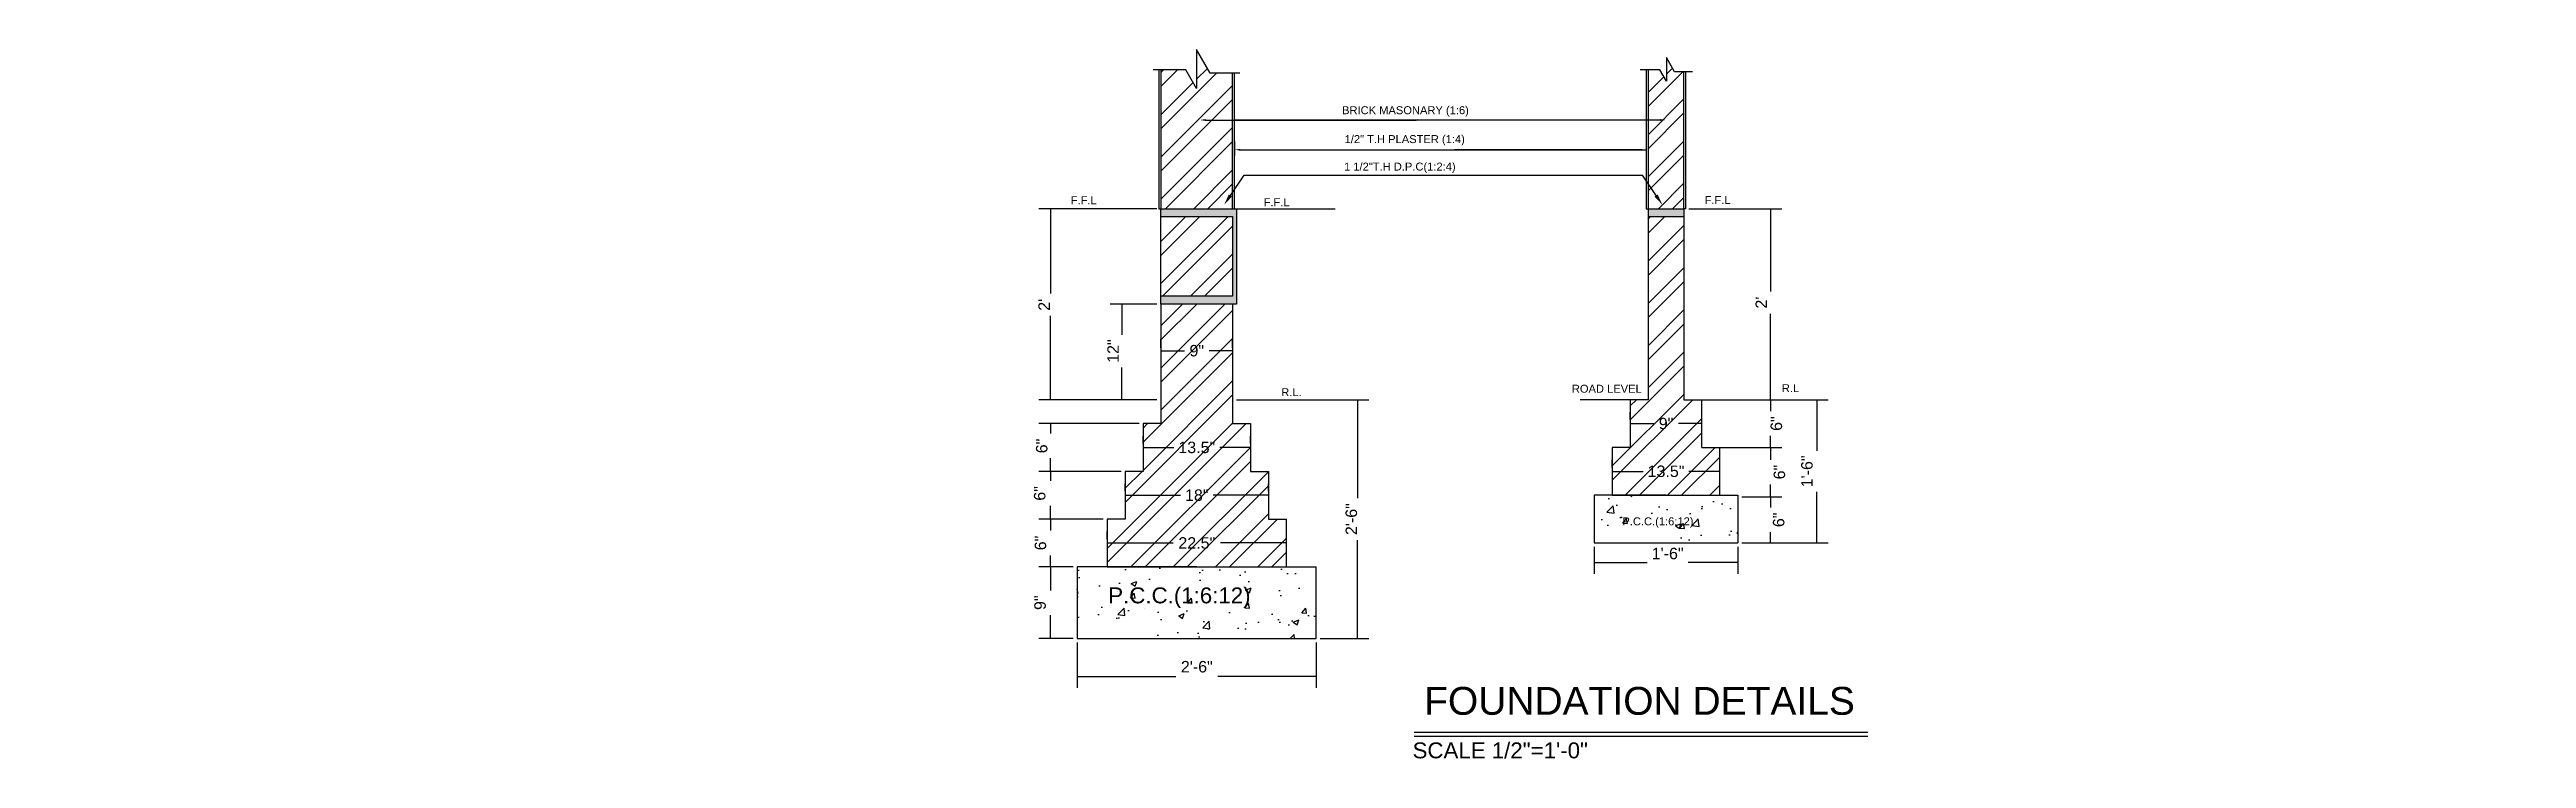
# Model space of a CAD drawing. Header units: inches. Extents: x -117 to 194, y 3 to 93.
import ezdxf

# ---------------------------------------------------------------- set-up
doc = ezdxf.new("R2010")
doc.units = ezdxf.units.IN
doc.header["$MEASUREMENT"] = 0
doc.styles.get("Standard").update_dxf_attribs({"font": 'ARIALUNI.ttf'})
doc.dimstyles.get("Standard").update_dxf_attribs({"dimscale": 8, "dimtxt": 0.18, "dimasz": 0.18, "dimexe": 0.18, "dimexo": 0.0625, "dimgap": 0.09, "dimtad": 0, "dimdec": 0, "dimzin": 0, "dimdsep": 46, "dimlunit": 4, "dimtxsty": 'Standard', "dimblk": 'NONE', "dimcen": 0.09, "dimadec": 0, "dimazin": 0, "dimtfac": 1, "dimtdec": 0, "dimtofl": 0, "dimtmove": 0, "dimatfit": 3, "dimfxl": 1, "dimtolj": 1, "dimtzin": 0, "dimarcsym": 0})
pattern_1 = [(45, (13.5425, 53.7654), (-2.65165, 2.65165), []), (45, (15.3103, 53.7654), (-2.65165, 2.65165), [])]
pattern_2 = [(50, (13.5425, 53.7654), (7.1726, -0.62752), [0.75, -8.25]), (355, (13.5425, 53.7654), (-1.3875, 7.5219), [0.6, -6.6]), (100.451, (14.14, 53.713), (5.7851, 6.8944), [0.6374, -7.0114]), (46.184, (13.5425, 55.765), (10.6724, -1.6552), [1.125, -12.375]), (96.636, (14.432, 55.627), (9.3466, 9.7412), [0.9561, -10.5171]), (351.184, (13.543, 55.765), (9.3466, 9.7412), [0.9, -9.9]), (21, (14.5425, 55.2654), (5.96907, -4.0262), [0.75, -8.25]), (326, (14.5425, 55.2654), (2.43315, 7.2515), [0.6, -6.6]), (71.451, (15.04, 54.93), (8.4022, 3.2253), [0.6374, -7.0114]), (37.5, (13.5425, 53.7654), (0.1216, 3.32894), [0, -6.52, 0, -6.7, 0, -6.625]), (7.5, (13.5425, 53.7654), (2.6307, 3.94412), [0, -3.82, 0, -6.37, 0, -2.525]), (327.5, (11.3125, 53.7654), (5.338224, -0.22555), [0, -2.5, 0, -7.8, 0, -10.35]), (317.5, (10.3125, 53.7654), (5.83186, 1.00105), [0, -3.25, 0, -5.18, 0, -7.35])]

# ---------------------------------------------------------------- blocks, each defined once
blk = doc.blocks.new('*D25')
at = {"color": 0, "lineweight": -2, "transparency": 16777216}
for p, q in [((22.43, 60.57), (16.57, 60.57)), ((18.01, 60.57), (18.01, 56.72)), ((18.01, 48.57), (18.01, 52.63)), ((22.43, 48.57), (16.57, 48.57))]:
    blk.add_line(p, q, dxfattribs=at)
at = {"layer": 'Defpoints', "color": 0, "transparency": 16777216}
for p in [(22.93, 60.57), (18.01, 48.57), (22.93, 48.57)]:
    blk.add_point(p, dxfattribs=at)
at = {"color": 0, "transparency": 16777216, "insert": (16.92, 54.68), "char_height": 1.44, "width": 69.7319, "attachment_point": 5, "rotation": 90}
blk.add_mtext('\\A1;12"', dxfattribs=at)
blk = doc.blocks.new('_None')
blk = doc.blocks.new('*D26')
at = {"color": 0, "lineweight": -2, "transparency": 16777216}
for p, q in [((22.43, 72.57), (7.62, 72.57)), ((9.06, 72.57), (9.06, 61.9)), ((9.06, 48.57), (9.06, 59.11)), ((22.43, 48.57), (7.62, 48.57))]:
    blk.add_line(p, q, dxfattribs=at)
at = {"layer": 'Defpoints', "color": 0, "transparency": 16777216}
for p in [(9.06, 72.57), (22.93, 72.57), (22.93, 48.57)]:
    blk.add_point(p, dxfattribs=at)
at = {"color": 0, "transparency": 16777216, "insert": (8.27, 60.5), "char_height": 1.44, "attachment_point": 5, "rotation": 90}
blk.add_mtext("\\A1;2'", dxfattribs=at)
blk = doc.blocks.new('*D27')
at = {"color": 0, "lineweight": -2, "transparency": 16777216}
for p, q in [((20.18, 45.57), (7.62, 45.57)), ((9.06, 45.57), (9.06, 44.31)), ((9.06, 39.57), (9.06, 41.21)), ((17.93, 39.57), (7.62, 39.57))]:
    blk.add_line(p, q, dxfattribs=at)
at = {"layer": 'Defpoints', "color": 0, "transparency": 16777216}
for p in [(20.68, 45.57), (9.06, 39.57), (18.43, 39.57)]:
    blk.add_point(p, dxfattribs=at)
at = {"color": 0, "transparency": 16777216, "insert": (7.98, 42.76), "char_height": 1.44, "attachment_point": 5, "rotation": 90}
blk.add_mtext('\\A1;6"', dxfattribs=at)
blk = doc.blocks.new('*D28')
at = {"color": 0, "lineweight": -2, "transparency": 16777216}
for p, q in [((17.93, 39.57), (7.62, 39.57)), ((9.06, 39.57), (9.06, 38.36)), ((9.06, 33.57), (9.06, 35.25)), ((15.68, 33.57), (7.62, 33.57))]:
    blk.add_line(p, q, dxfattribs=at)
at = {"layer": 'Defpoints', "color": 0, "transparency": 16777216}
for p in [(18.43, 39.57), (9.06, 33.57), (16.18, 33.57)]:
    blk.add_point(p, dxfattribs=at)
at = {"color": 0, "transparency": 16777216, "insert": (7.72, 36.8), "char_height": 1.44, "attachment_point": 5, "rotation": 90}
blk.add_mtext('\\A1;6"', dxfattribs=at)
blk = doc.blocks.new('*D29')
at = {"color": 0, "lineweight": -2, "transparency": 16777216}
for p, q in [((15.68, 33.57), (7.62, 33.57)), ((9.06, 33.57), (9.06, 32.12)), ((9.06, 27.57), (9.06, 29.02)), ((11.93, 27.57), (7.62, 27.57))]:
    blk.add_line(p, q, dxfattribs=at)
at = {"layer": 'Defpoints', "color": 0, "transparency": 16777216}
for p in [(16.18, 33.57), (9.06, 27.57), (12.43, 27.57)]:
    blk.add_point(p, dxfattribs=at)
at = {"color": 0, "transparency": 16777216, "insert": (7.82, 30.57), "char_height": 1.44, "attachment_point": 5, "rotation": 90}
blk.add_mtext('\\A1;6"', dxfattribs=at)
blk = doc.blocks.new('*D30')
at = {"color": 0, "lineweight": -2, "transparency": 16777216}
for p, q in [((11.93, 27.57), (7.62, 27.57)), ((9.06, 27.57), (9.06, 24.62)), ((9.06, 18.57), (9.06, 21.52)), ((11.93, 18.57), (7.62, 18.57))]:
    blk.add_line(p, q, dxfattribs=at)
at = {"layer": 'Defpoints', "color": 0, "transparency": 16777216}
for p in [(12.43, 27.57), (9.06, 18.57), (12.43, 18.57)]:
    blk.add_point(p, dxfattribs=at)
at = {"color": 0, "transparency": 16777216, "insert": (7.77, 23.07), "char_height": 1.44, "attachment_point": 5, "rotation": 90}
blk.add_mtext('\\A1;9"', dxfattribs=at)
blk = doc.blocks.new('*D31')
at = {"color": 0, "lineweight": -2, "transparency": 16777216}
for p, q in [((12.43, 18.07), (12.43, 12.37)), ((42.43, 18.07), (42.43, 12.37)), ((12.43, 13.81), (24.78, 13.81)), ((42.43, 13.81), (30.08, 13.81))]:
    blk.add_line(p, q, dxfattribs=at)
at = {"layer": 'Defpoints', "color": 0, "transparency": 16777216}
for p in [(12.43, 18.57), (42.43, 18.57), (42.43, 13.81)]:
    blk.add_point(p, dxfattribs=at)
at = {"color": 0, "transparency": 16777216, "insert": (27.43, 15.02), "char_height": 1.44, "attachment_point": 5}
blk.add_mtext('\\A1;2\'-6"', dxfattribs=at)
blk = doc.blocks.new('*D32')
at = {"color": 0, "lineweight": -2, "transparency": 16777216}
for p, q in [((32.43, 48.57), (49.02, 48.57)), ((47.58, 48.57), (47.58, 36.22)), ((47.58, 18.57), (47.58, 30.92)), ((42.93, 18.57), (49.02, 18.57))]:
    blk.add_line(p, q, dxfattribs=at)
at = {"layer": 'Defpoints', "color": 0, "transparency": 16777216}
for p in [(31.93, 48.57), (42.43, 18.57), (47.58, 18.57)]:
    blk.add_point(p, dxfattribs=at)
at = {"color": 0, "transparency": 16777216, "insert": (46.83, 33.57), "char_height": 1.44, "attachment_point": 5, "rotation": 90}
blk.add_mtext('\\A1;2\'-6"', dxfattribs=at)
blk = doc.blocks.new('*D33')
at = {"color": 0, "lineweight": -2, "transparency": 16777216}
for p, q in [((16.18, 31.07), (16.18, 32.01)), ((38.68, 31.07), (38.68, 32.01)), ((16.18, 30.57), (24.47, 30.57)), ((38.68, 30.57), (30.39, 30.57))]:
    blk.add_line(p, q, dxfattribs=at)
at = {"layer": 'Defpoints', "color": 0, "transparency": 16777216}
for p in [(16.18, 30.57), (38.68, 30.57), (38.68, 30.57)]:
    blk.add_point(p, dxfattribs=at)
at = {"color": 0, "transparency": 16777216, "insert": (27.43, 30.57), "char_height": 1.44, "width": 287.9515, "attachment_point": 5}
blk.add_mtext('\\A1;22.5"', dxfattribs=at)
blk = doc.blocks.new('*D34')
at = {"color": 0, "lineweight": -2, "transparency": 16777216}
for p, q in [((18.43, 37.07), (18.43, 38.01)), ((36.43, 37.07), (36.43, 38.01)), ((18.43, 36.57), (25.39, 36.57)), ((36.43, 36.57), (29.47, 36.57))]:
    blk.add_line(p, q, dxfattribs=at)
at = {"layer": 'Defpoints', "color": 0, "transparency": 16777216}
for p in [(18.43, 36.57), (36.43, 36.57), (36.43, 36.57)]:
    blk.add_point(p, dxfattribs=at)
at = {"color": 0, "transparency": 16777216, "insert": (27.43, 36.57), "char_height": 1.44, "width": 161.6958, "attachment_point": 5}
blk.add_mtext('\\A1;18"', dxfattribs=at)
blk = doc.blocks.new('*D35')
at = {"color": 0, "lineweight": -2, "transparency": 16777216}
for p, q in [((20.68, 43.07), (20.68, 44.01)), ((34.18, 43.07), (34.18, 44.01)), ((20.68, 42.57), (24.55, 42.57)), ((34.18, 42.57), (30.31, 42.57))]:
    blk.add_line(p, q, dxfattribs=at)
at = {"layer": 'Defpoints', "color": 0, "transparency": 16777216}
for p in [(20.68, 42.57), (34.18, 42.57), (34.18, 42.57)]:
    blk.add_point(p, dxfattribs=at)
at = {"color": 0, "transparency": 16777216, "insert": (27.43, 42.57), "char_height": 1.44, "width": 136.777, "attachment_point": 5}
blk.add_mtext('\\A1;13.5"', dxfattribs=at)
blk = doc.blocks.new('*D36')
at = {"color": 0, "lineweight": -2, "transparency": 16777216}
for p, q in [((22.93, 55.07), (22.93, 56.16)), ((31.93, 55.07), (31.93, 56.16)), ((22.93, 54.72), (25.88, 54.72)), ((31.93, 54.72), (28.98, 54.72))]:
    blk.add_line(p, q, dxfattribs=at)
at = {"layer": 'Defpoints', "color": 0, "transparency": 16777216}
for p in [(22.93, 54.57), (31.93, 54.72), (31.93, 54.57)]:
    blk.add_point(p, dxfattribs=at)
at = {"color": 0, "transparency": 16777216, "insert": (27.43, 54.72), "char_height": 1.44, "attachment_point": 5}
blk.add_mtext('\\A1;9"', dxfattribs=at)
blk = doc.blocks.new('*D37')
at = {"color": 0, "lineweight": -2, "transparency": 16777216}
for p, q in [((79.57, 40.07), (79.57, 41.01)), ((93.07, 40.07), (93.07, 41.01)), ((79.57, 39.57), (83.44, 39.57)), ((93.07, 39.57), (89.2, 39.57))]:
    blk.add_line(p, q, dxfattribs=at)
at = {"layer": 'Defpoints', "color": 0, "transparency": 16777216}
for p in [(79.57, 39.57), (93.07, 39.57), (93.07, 39.57)]:
    blk.add_point(p, dxfattribs=at)
at = {"color": 0, "transparency": 16777216, "insert": (86.32, 39.57), "char_height": 1.44, "width": 215.9636, "attachment_point": 5}
blk.add_mtext('\\A1;13.5"', dxfattribs=at)
blk = doc.blocks.new('*D38')
at = {"color": 0, "lineweight": -2, "transparency": 16777216}
for p, q in [((81.82, 46.07), (81.82, 47.01)), ((90.82, 46.07), (90.82, 47.01)), ((81.82, 45.57), (84.77, 45.57)), ((90.82, 45.57), (87.87, 45.57))]:
    blk.add_line(p, q, dxfattribs=at)
at = {"layer": 'Defpoints', "color": 0, "transparency": 16777216}
for p in [(81.82, 45.57), (90.82, 45.57), (90.82, 45.57)]:
    blk.add_point(p, dxfattribs=at)
at = {"color": 0, "transparency": 16777216, "insert": (86.32, 45.57), "char_height": 1.44, "attachment_point": 5}
blk.add_mtext('\\A1;9"', dxfattribs=at)
blk = doc.blocks.new('*D39')
at = {"color": 0, "lineweight": -2, "transparency": 16777216}
for p, q in [((77.32, 30.07), (77.32, 26.68)), ((77.32, 28.12), (83.95, 28.12)), ((95.32, 28.12), (89.09, 28.12)), ((95.32, 30.07), (95.32, 26.68))]:
    blk.add_line(p, q, dxfattribs=at)
at = {"layer": 'Defpoints', "color": 0, "transparency": 16777216}
for p in [(77.32, 30.57), (95.32, 30.57), (95.32, 28.12)]:
    blk.add_point(p, dxfattribs=at)
at = {"color": 0, "transparency": 16777216, "insert": (86.52, 29.24), "char_height": 1.44, "attachment_point": 5}
blk.add_mtext('\\A1;1\'-6"', dxfattribs=at)
blk = doc.blocks.new('*D40')
at = {"color": 0, "lineweight": -2, "transparency": 16777216}
for p, q in [((89.19, 72.57), (100.86, 72.57)), ((99.42, 72.57), (99.42, 62.17)), ((99.42, 48.57), (99.42, 59.38)), ((89.07, 48.57), (100.86, 48.57))]:
    blk.add_line(p, q, dxfattribs=at)
at = {"layer": 'Defpoints', "color": 0, "transparency": 16777216}
for p in [(88.69, 72.57), (88.57, 48.57), (99.42, 48.57)]:
    blk.add_point(p, dxfattribs=at)
at = {"color": 0, "transparency": 16777216, "insert": (98.27, 60.77), "char_height": 1.44, "attachment_point": 5, "rotation": 90}
blk.add_mtext("\\A1;2'", dxfattribs=at)
blk = doc.blocks.new('*D41')
at = {"color": 0, "lineweight": -2, "transparency": 16777216}
for p, q in [((91.32, 48.57), (100.86, 48.57)), ((99.42, 48.57), (99.42, 47.12)), ((99.42, 42.57), (99.42, 44.02)), ((91.32, 42.57), (100.86, 42.57))]:
    blk.add_line(p, q, dxfattribs=at)
at = {"layer": 'Defpoints', "color": 0, "transparency": 16777216}
for p in [(90.82, 48.57), (90.82, 42.57), (99.42, 42.57)]:
    blk.add_point(p, dxfattribs=at)
at = {"color": 0, "transparency": 16777216, "insert": (100.17, 45.57), "char_height": 1.44, "attachment_point": 5, "rotation": 90}
blk.add_mtext('\\A1;6"', dxfattribs=at)
blk = doc.blocks.new('*D42')
at = {"color": 0, "lineweight": -2, "transparency": 16777216}
for p, q in [((93.57, 42.57), (100.86, 42.57)), ((99.42, 42.57), (99.42, 41.03)), ((99.42, 36.39), (99.42, 37.92)), ((95.82, 36.39), (100.86, 36.39))]:
    blk.add_line(p, q, dxfattribs=at)
at = {"layer": 'Defpoints', "color": 0, "transparency": 16777216}
for p in [(93.07, 42.57), (95.32, 36.39), (99.42, 36.39)]:
    blk.add_point(p, dxfattribs=at)
at = {"color": 0, "transparency": 16777216, "insert": (100.55, 39.48), "char_height": 1.44, "attachment_point": 5, "rotation": 90}
blk.add_mtext('\\A1;6"', dxfattribs=at)
blk = doc.blocks.new('*D23')
at = {"color": 0, "lineweight": -2, "transparency": 16777216}
for p, q in [((95.82, 36.39), (100.86, 36.39)), ((99.42, 36.39), (99.42, 35.03)), ((99.42, 30.57), (99.42, 31.92)), ((95.82, 30.57), (100.86, 30.57))]:
    blk.add_line(p, q, dxfattribs=at)
at = {"layer": 'Defpoints', "color": 0, "transparency": 16777216}
for p in [(95.32, 36.39), (95.32, 30.57), (99.42, 30.57)]:
    blk.add_point(p, dxfattribs=at)
at = {"color": 0, "transparency": 16777216, "insert": (100.46, 33.48), "char_height": 1.44, "attachment_point": 5, "rotation": 90}
blk.add_mtext('\\A1;6"', dxfattribs=at)
blk = doc.blocks.new('*D24')
at = {"color": 0, "lineweight": -2, "transparency": 16777216}
for p, q in [((91.32, 48.57), (106.67, 48.57)), ((105.23, 48.57), (105.23, 42.14)), ((105.23, 30.57), (105.23, 37)), ((95.82, 30.57), (106.67, 30.57))]:
    blk.add_line(p, q, dxfattribs=at)
at = {"layer": 'Defpoints', "color": 0, "transparency": 16777216}
for p in [(90.82, 48.57), (95.32, 30.57), (105.23, 30.57)]:
    blk.add_point(p, dxfattribs=at)
at = {"color": 0, "transparency": 16777216, "insert": (104.01, 39.57), "char_height": 1.44, "attachment_point": 5, "rotation": 90}
blk.add_mtext('\\A1;1\'-6"', dxfattribs=at)

msp = doc.modelspace()

# ---------------------------------------------------------------- hatches: boundary and pattern name
h = msp.add_hatch()
h.set_pattern_fill('ANSI32', color=256, scale=10)
h.set_pattern_definition(pattern_1)
h.paths.add_polyline_path([(31.93, 48.57), (31.93, 60.57), (22.93, 60.57), (22.93, 48.57), (22.93, 45.57), (20.68, 45.57), (20.68, 39.57), (18.43, 39.57), (18.43, 33.57), (16.18, 33.57), (16.18, 27.57), (27.43, 27.57), (38.68, 27.57), (38.68, 33.57), (36.43, 33.57), (36.43, 39.57), (34.18, 39.57), (34.18, 45.57), (31.93, 45.57)])
h.paths.add_polyline_path([(22.93, 61.57), (31.93, 61.57), (31.93, 71.57), (22.93, 71.57)])
h.paths.add_polyline_path([(22.93, 72.57), (31.93, 72.57), (31.93, 89.58), (29.12, 89.58), (27.39, 92.57), (27.39, 87.67), (26.05, 90), (22.93, 90)])
h = msp.add_hatch()
h.set_pattern_fill('ANSI32', color=256, scale=10)
h.set_pattern_definition(pattern_1)
h.paths.add_polyline_path([(88.57, 89.76), (87.4, 89.76), (86.36, 91.56), (86.36, 88.61), (85.55, 90.01), (84.07, 90.01), (84.07, 72.57), (88.57, 72.57)])
h.paths.add_polyline_path([(88.57, 71.57), (84.07, 71.57), (84.07, 48.57), (81.82, 48.57), (81.82, 42.57), (79.57, 42.57), (79.57, 36.57), (86.32, 36.57), (93.07, 36.57), (93.07, 42.57), (90.82, 42.57), (90.82, 48.57), (88.57, 48.57)])
h = msp.add_hatch(color=256)
h.dxf.hatch_style = 1
h.paths.add_polyline_path([(32.43, 72.57), (22.93, 72.57), (22.93, 71.57), (31.93, 71.57), (31.93, 61.57), (22.93, 61.57), (22.93, 60.57), (32.43, 60.57)])
h = msp.add_hatch(color=256)
h.dxf.hatch_style = 1
h.paths.add_polyline_path([(88.57, 72.57), (84.07, 72.57), (84.07, 71.57), (88.57, 71.57)])
h = msp.add_hatch()
h.set_pattern_fill('AR-CONC', color=256)
h.set_pattern_definition(pattern_2)
h.paths.add_polyline_path([(95.32, 36.57), (86.32, 36.57), (79.57, 36.57), (77.32, 36.57), (77.32, 30.57), (95.32, 30.57)])
h = msp.add_hatch()
h.set_pattern_fill('AR-CONC', color=256)
h.set_pattern_definition(pattern_2)
h.paths.add_polyline_path([(42.43, 27.57), (27.43, 27.57), (12.43, 27.57), (12.43, 18.57), (42.43, 18.57)])

# ---------------------------------------------------------------- linework, layer by layer
for p, q in [((29.12, 89.58), (27.39, 92.57)), ((27.39, 92.57), (27.39, 87.67)), ((87.4, 89.76), (86.36, 91.56)), ((86.36, 91.56), (86.36, 88.61)), ((26.05, 90), (21.96, 90)), ((22.68, 90), (22.68, 72.57)), ((22.93, 90), (22.93, 72.57)), ((27.39, 87.67), (26.05, 90)), ((32.84, 89.58), (29.12, 89.58)), ((31.93, 72.57), (31.93, 89.57)), ((32.18, 72.57), (32.18, 89.57)), ((85.55, 90.01), (83.09, 90.01)), ((83.82, 90), (83.82, 72.57)), ((84.07, 90), (84.07, 72.57)), ((86.36, 88.61), (85.55, 90.01)), ((89.64, 89.76), (87.4, 89.76)), ((88.57, 72.57), (88.57, 89.76)), ((88.82, 72.57), (88.82, 89.76)), ((28.56, 83.71), (54.95, 83.71)), ((85.55, 83.71), (32.18, 83.71)), ((32.18, 81.03), (32.18, 79.25)), ((83.82, 81.03), (83.82, 79.25)), ((32.9, 79.97), (83.82, 79.97)), ((83.1, 79.97), (59.79, 79.97)), ((31.65, 74.23), (33.37, 76.77)), ((33.37, 76.77), (83.35, 76.77)), ((85.07, 74.23), (83.35, 76.77)), ((22.68, 72.57), (32.43, 72.57)), ((22.93, 60.57), (22.93, 72.57)), ((22.93, 71.57), (31.93, 71.57)), ((31.93, 71.57), (31.93, 61.57)), ((32.43, 72.57), (32.43, 60.57)), ((32.43, 72.57), (44.8, 72.57)), ((83.82, 72.57), (84.07, 72.57)), ((84.07, 72.57), (88.57, 72.57)), ((84.07, 71.57), (88.57, 71.57)), ((88.57, 72.57), (88.57, 48.57)), ((88.82, 72.57), (88.57, 72.57)), ((31.93, 61.57), (22.93, 61.57)), ((22.93, 60.57), (22.93, 48.57)), ((32.43, 60.57), (22.93, 60.57)), ((31.93, 60.57), (31.93, 48.57)), ((22.93, 48.57), (22.93, 45.57)), ((31.93, 48.57), (31.93, 45.57)), ((81.82, 48.57), (75.55, 48.57)), ((84.07, 48.57), (81.82, 48.57)), ((81.82, 48.57), (81.82, 42.57)), ((88.57, 48.57), (90.82, 48.57)), ((90.82, 42.57), (90.82, 48.57)), ((22.93, 45.57), (20.68, 45.57)), ((20.68, 45.57), (20.68, 39.57)), ((31.93, 45.57), (34.18, 45.57)), ((34.18, 45.57), (34.18, 39.57)), ((81.82, 42.57), (79.57, 42.57)), ((79.57, 42.57), (79.57, 36.57)), ((90.82, 42.57), (93.07, 42.57)), ((93.07, 36.57), (93.07, 42.57)), ((20.68, 39.57), (18.43, 39.57)), ((18.43, 39.57), (18.43, 33.57)), ((34.18, 39.57), (36.43, 39.57)), ((36.43, 39.57), (36.43, 33.57)), ((86.32, 36.57), (77.32, 36.57)), ((77.32, 36.57), (77.32, 30.57)), ((79.57, 36.57), (93.07, 36.57)), ((86.32, 36.57), (95.32, 36.57)), ((95.32, 36.57), (95.32, 30.57)), ((18.43, 33.57), (16.18, 33.57)), ((16.18, 33.57), (16.18, 27.57)), ((36.43, 33.57), (38.68, 33.57)), ((38.68, 27.57), (38.68, 33.57)), ((77.32, 30.57), (95.32, 30.57)), ((27.43, 27.57), (12.43, 27.57)), ((12.43, 27.57), (12.43, 18.57)), ((16.18, 27.57), (38.68, 27.57)), ((27.43, 27.57), (42.43, 27.57)), ((42.43, 18.57), (42.43, 27.57)), ((12.43, 18.57), (42.43, 18.57)), ((54.7, 6.8), (111.66, 6.8)), ((54.7, 6.3), (111.66, 6.3))]:
    msp.add_line(p, q)
at = {"lineweight": 30}
msp.add_line((84.07, 72.57), (84.07, 48.57), dxfattribs=at)
for points in [[(28.56, 83.83), (28.56, 83.59), (27.84, 83.71)], [(85.55, 83.83), (85.55, 83.59), (86.27, 83.71)], [(32.9, 80.09), (32.9, 79.85), (32.18, 79.97)], [(83.1, 80.09), (83.1, 79.85), (83.82, 79.97)], [(31.45, 74.36), (31.85, 74.1), (30.85, 73.04)], [(85.26, 74.36), (84.87, 74.1), (85.87, 73.04)]]:
    msp.add_solid(points)

# ---------------------------------------------------------------- texts
at = {"attachment_point": 1}
for s, width, insert, char_height in [('BRICK MASONARY (1:6)', 38.9429, (45.66, 85.44), 1), ('1/2" T.H PLASTER (1:4)', 38.9429, (45.98, 81.81), 1), ('1 1/2"T.H D.P.C(1:2:4)', 16.1602, (45.91, 78.36), 1), ('F.F.L', 8.8945, (11.61, 74.13), 1), ('F.F.L', 8.8945, (35.82, 73.88), 1), ('F.F.L', 8.8945, (91.16, 74.16), 1), ('R.L.', 6.545, (38.03, 50.02), 1), ('ROAD LEVEL', 8.8598, (74.5, 50.45), 1), ('R.L', 4.7175, (100.85, 50.52), 1), ('P.C.C.(1:6:12)', 10.087, (80.84, 33.79), 1), ('P.C.C.(1:6:12)', 50.9618, (16.32, 24.99), 2), ('FOUNDATION DETAILS', 56.3803, (55.96, 12.49), 3.5), ('\\pxt21;SCALE 1/2"=1\'-0"', 22.0254, (54.51, 5.52), 2)]:
    msp.add_mtext_dynamic_manual_height_columns(s, width=width, gutter_width=1, heights=[0], dxfattribs=dict(at, insert=insert, char_height=char_height))

# ---------------------------------------------------------------- dimensions: what is measured, and where the dimension line sits
dim = msp.add_linear_dim(base=(18.01, 48.57), p1=(22.93, 60.57), p2=(22.93, 48.57), angle=90, text='12"', dimstyle='Standard', override={"dimtmove": 2})
dim.commit()
dim.dimension.update_dxf_attribs({"geometry": '*D25', "text_midpoint": (16.92, 54.68), "dimtype": 160})
for base, p1, p2, picture, middle in [((9.06, 72.57), (22.93, 48.57), (22.93, 72.57), '*D26', (8.27, 60.5)), ((99.42, 48.57), (88.69, 72.57), (88.57, 48.57), '*D40', (98.27, 60.77)), ((47.58, 18.57), (31.93, 48.57), (42.43, 18.57), '*D32', (46.83, 33.57)), ((99.42, 42.57), (90.82, 48.57), (90.82, 42.57), '*D41', (100.17, 45.57)), ((105.23, 30.57), (90.82, 48.57), (95.32, 30.57), '*D24', (104.01, 39.57)), ((9.06, 39.57), (20.68, 45.57), (18.43, 39.57), '*D27', (7.98, 42.76)), ((99.42, 36.39), (93.07, 42.57), (95.32, 36.39), '*D42', (100.55, 39.48)), ((9.06, 33.57), (18.43, 39.57), (16.18, 33.57), '*D28', (7.72, 36.8)), ((99.42, 30.57), (95.32, 36.39), (95.32, 30.57), '*D23', (100.46, 33.48)), ((9.06, 27.57), (16.18, 33.57), (12.43, 27.57), '*D29', (7.82, 30.57)), ((9.06, 18.57), (12.43, 27.57), (12.43, 18.57), '*D30', (7.77, 23.07))]:
    dim = msp.add_linear_dim(base=base, p1=p1, p2=p2, angle=90, dimstyle='Standard', override={"dimtmove": 2})
    dim.commit()
    dim.dimension.update_dxf_attribs({"geometry": picture, "text_midpoint": middle, "dimtype": 160})
for base, p1, p2, picture, middle in [((31.93, 54.72), (22.93, 54.57), (31.93, 54.57), '*D36', (27.43, 54.72)), ((90.82, 45.57), (81.82, 45.57), (90.82, 45.57), '*D38', (86.32, 45.57))]:
    dim = msp.add_linear_dim(base=base, p1=p1, p2=p2, dimstyle='Standard')
    dim.commit()
    dim.dimension.update_dxf_attribs({"geometry": picture, "text_midpoint": middle})
for base, p1, p2, text, picture, middle in [((34.18, 42.57), (20.68, 42.57), (34.18, 42.57), '13.5"', '*D35', (27.43, 42.57)), ((93.07, 39.57), (79.57, 39.57), (93.07, 39.57), '13.5"', '*D37', (86.32, 39.57)), ((36.43, 36.57), (18.43, 36.57), (36.43, 36.57), '18"', '*D34', (27.43, 36.57)), ((38.68, 30.57), (16.18, 30.57), (38.68, 30.57), '22.5"', '*D33', (27.43, 30.57))]:
    dim = msp.add_linear_dim(base=base, p1=p1, p2=p2, text=text, dimstyle='Standard')
    dim.commit()
    dim.dimension.update_dxf_attribs({"geometry": picture, "text_midpoint": middle})
for base, p1, p2, picture, middle in [((95.32, 28.12), (77.32, 30.57), (95.32, 30.57), '*D39', (86.52, 29.24)), ((42.43, 13.81), (12.43, 18.57), (42.43, 18.57), '*D31', (27.43, 15.02))]:
    dim = msp.add_linear_dim(base=base, p1=p1, p2=p2, dimstyle='Standard', override={"dimtmove": 2})
    dim.commit()
    dim.dimension.update_dxf_attribs({"geometry": picture, "text_midpoint": middle, "dimtype": 160})

doc.saveas('drawing.dxf')
